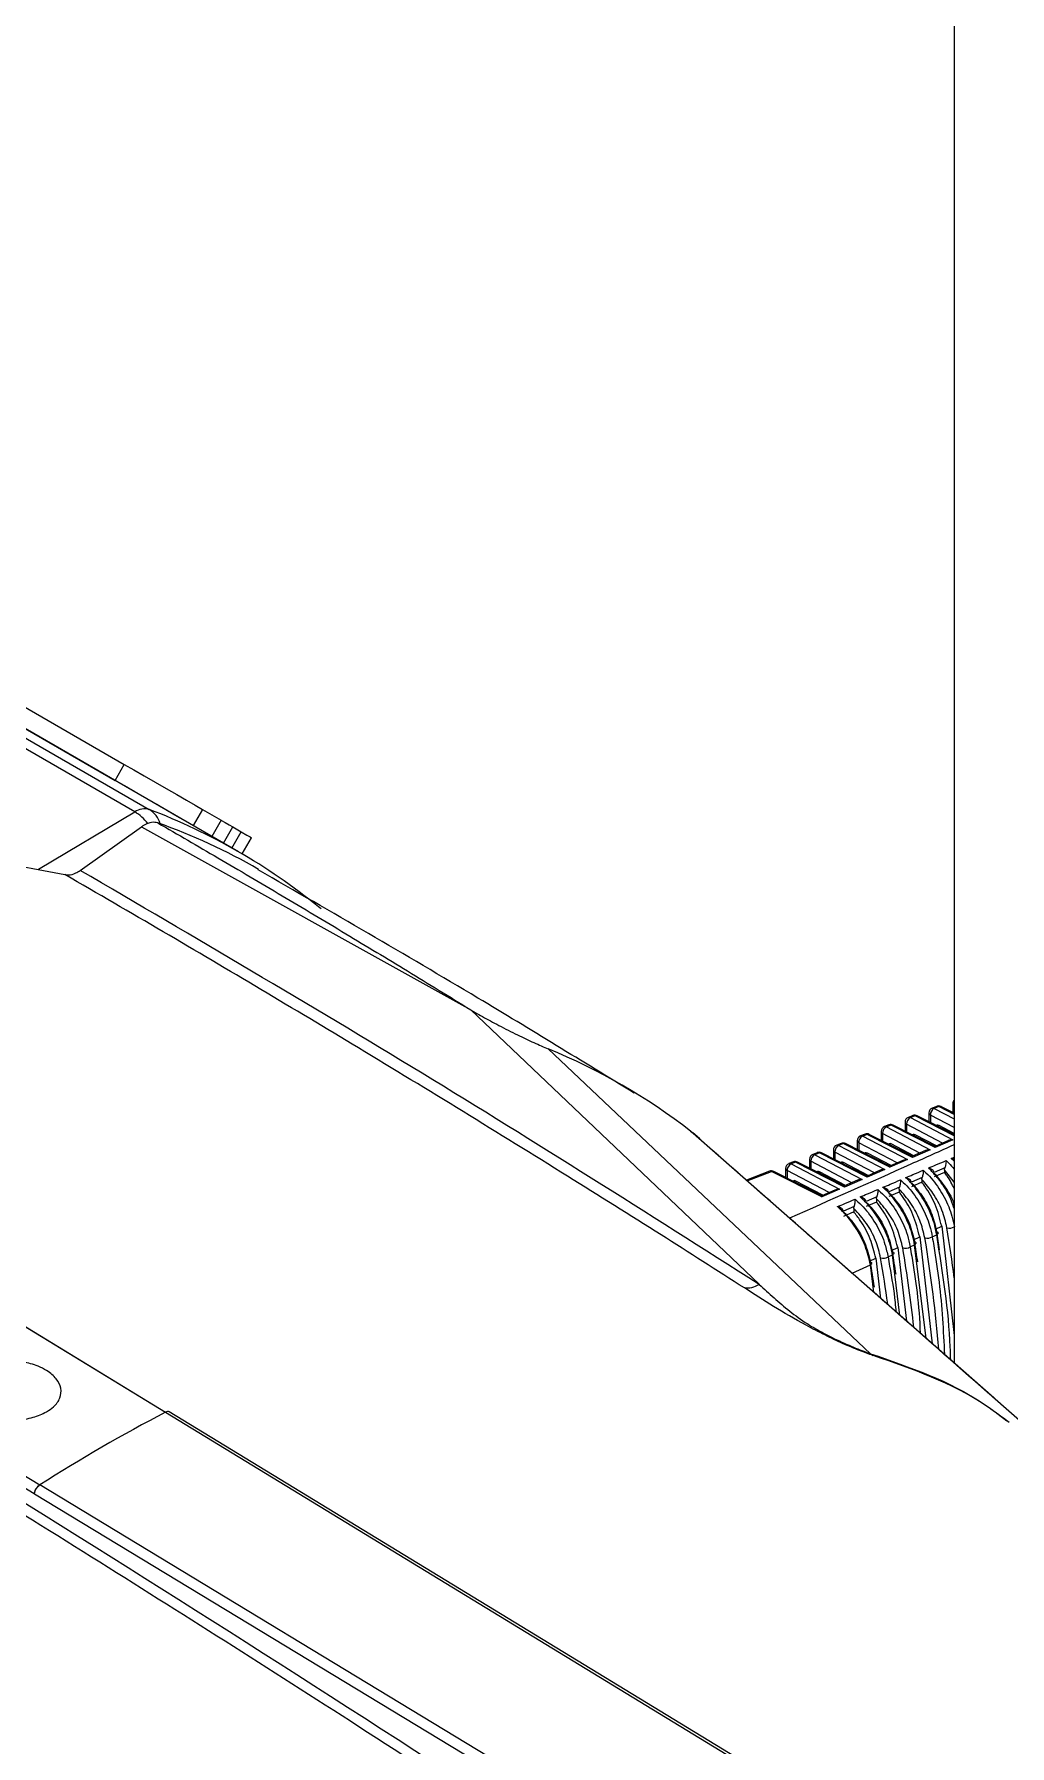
# Model space of a CAD drawing. Extents: x 16.7 to 113.1, y 4.5 to 84.5.
# Drawn here: x 82.658 to 84.543, y 12.36 to 15.666 of the extents above; entities that cross this region are included whole.
import ezdxf

# ---------------------------------------------------------------- set-up
doc = ezdxf.new("R2010")
doc.units = 0
doc.header["$MEASUREMENT"] = 0
doc.layers.add('OBJECT', color=7, linetype='CONTINUOUS')

msp = doc.modelspace()

# ---------------------------------------------------------------- linework, layer by layer
at = {"layer": 'OBJECT'}
for p, q in [((84.4353, 18.9356), (84.4353, 13.0988)), ((82.8525, 14.1637), (82.3336, 14.4633)), ((82.3615, 14.4678), (82.8805, 14.1682)), ((83.0528, 14.0866), (82.3789, 14.4756)), ((82.4963, 14.4494), (82.8322, 14.2555)), ((82.4783, 14.4182), (82.8142, 14.2243)), ((82.8142, 14.2243), (82.8322, 14.2555)), ((82.6667, 14.0531), (82.8525, 14.1637)), ((82.9831, 14.1684), (82.9651, 14.1372)), ((82.9831, 14.1684), (83.0194, 14.1475)), ((82.7469, 14.0507), (82.8655, 14.1348)), ((82.8655, 14.1348), (83.5015, 13.7814)), ((83.0194, 14.1475), (83.0014, 14.1163)), ((83.0239, 14.1033), (83.0419, 14.1345)), ((83.0401, 14.0939), (83.0581, 14.1251)), ((83.0419, 14.1345), (83.0581, 14.1251)), ((83.06, 14.0824), (83.078, 14.1136)), ((83.2124, 13.9766), (83.207, 13.9803)), ((83.5015, 13.7814), (84.0587, 13.2511)), ((84.2739, 13.117), (83.651, 13.7059)), ((81.9296, 13.6035), (82.912, 13.0041)), ((84.4017, 13.5949), (84.3928, 13.5915)), ((84.4058, 13.5944), (84.3969, 13.591)), ((84.3969, 13.591), (84.4353, 13.5708)), ((84.4353, 13.5794), (84.4058, 13.5944)), ((84.4353, 13.5816), (84.4098, 13.5945)), ((84.4325, 13.6001), (84.4325, 13.583)), ((84.3093, 13.5591), (84.3005, 13.5557)), ((84.3134, 13.5586), (84.3046, 13.5552)), ((84.3046, 13.5552), (84.3889, 13.511)), ((84.3987, 13.5153), (84.3134, 13.5586)), ((84.3986, 13.5175), (84.3175, 13.5587)), ((84.3403, 13.5643), (84.3403, 13.5471)), ((84.4127, 13.5237), (84.3431, 13.5602)), ((84.3431, 13.5602), (84.3431, 13.5457)), ((84.3555, 13.577), (84.3467, 13.5736)), ((84.3596, 13.5765), (84.3508, 13.5731)), ((84.3508, 13.5731), (84.4327, 13.5301)), ((84.4353, 13.5381), (84.3596, 13.5765)), ((84.4353, 13.5402), (84.3637, 13.5766)), ((84.3864, 13.5822), (84.3864, 13.5651)), ((84.4353, 13.554), (84.3893, 13.5781)), ((84.3893, 13.5781), (84.3893, 13.5636)), ((84.402, 13.5585), (84.4005, 13.5579)), ((84.4061, 13.558), (84.4029, 13.5567)), ((84.4353, 13.5426), (84.4061, 13.558)), ((83.926, 13.5471), (83.934, 13.5402)), ((84.5116, 13.0317), (83.926, 13.5471)), ((84.217, 13.5233), (84.2083, 13.5199)), ((84.2211, 13.5228), (84.2124, 13.5194)), ((84.311, 13.4771), (84.2211, 13.5228)), ((84.3109, 13.4793), (84.2251, 13.5229)), ((84.248, 13.5285), (84.248, 13.5113)), ((84.3251, 13.4855), (84.2509, 13.5245)), ((84.2509, 13.5245), (84.2509, 13.5098)), ((84.2632, 13.5412), (84.2544, 13.5378)), ((84.2673, 13.5407), (84.2585, 13.5373)), ((84.2585, 13.5373), (84.345, 13.4919)), ((84.3549, 13.4962), (84.2673, 13.5407)), ((84.3547, 13.4984), (84.2713, 13.5408)), ((84.2941, 13.5464), (84.2941, 13.5292)), ((84.3689, 13.5046), (84.297, 13.5423)), ((84.297, 13.5423), (84.297, 13.5278)), ((84.3097, 13.5227), (84.3081, 13.5221)), ((84.3138, 13.5222), (84.3105, 13.5209)), ((84.3571, 13.4995), (84.3138, 13.5222)), ((84.3559, 13.5406), (84.3543, 13.54)), ((84.36, 13.5401), (84.3567, 13.5388)), ((84.4009, 13.5186), (84.36, 13.5401)), ((84.424, 13.5286), (84.3986, 13.5175)), ((84.4327, 13.5301), (84.3987, 13.5153)), ((84.1557, 13.4927), (84.1557, 13.4754)), ((84.1708, 13.5054), (84.1621, 13.502)), ((84.1749, 13.5049), (84.1662, 13.5015)), ((84.1662, 13.5015), (84.2573, 13.4537)), ((84.2672, 13.458), (84.1749, 13.5049)), ((84.267, 13.4602), (84.1789, 13.505)), ((84.2019, 13.5106), (84.2019, 13.4934)), ((84.2812, 13.4664), (84.2047, 13.5066)), ((84.2047, 13.5066), (84.2047, 13.4919)), ((84.2124, 13.5194), (84.3012, 13.4728)), ((84.2636, 13.5048), (84.262, 13.5042)), ((84.2677, 13.5043), (84.2643, 13.503)), ((84.3133, 13.4804), (84.2677, 13.5043)), ((84.3363, 13.4904), (84.3109, 13.4793)), ((84.345, 13.4919), (84.311, 13.4771)), ((84.3801, 13.5095), (84.3547, 13.4984)), ((84.3889, 13.511), (84.3549, 13.4962)), ((84.4294, 13.4943), (84.4353, 13.4967)), ((84.4344, 13.4894), (84.4294, 13.4943)), ((81.6827, 13.461), (82.6687, 12.8636)), ((84.0785, 13.4696), (84.034, 13.4524)), ((84.0356, 13.4509), (84.0826, 13.4691)), ((84.1795, 13.4198), (84.0826, 13.4691)), ((84.1794, 13.4221), (84.0866, 13.4692)), ((84.1096, 13.4748), (84.1096, 13.4575)), ((84.1935, 13.4282), (84.1125, 13.4708)), ((84.1125, 13.4708), (84.1125, 13.456)), ((84.1246, 13.4875), (84.116, 13.4842)), ((84.1287, 13.487), (84.1201, 13.4836)), ((84.1201, 13.4836), (84.2135, 13.4346)), ((84.2234, 13.4389), (84.1287, 13.487)), ((84.2232, 13.4412), (84.1328, 13.4871)), ((84.2374, 13.4473), (84.1586, 13.4887)), ((84.1586, 13.4887), (84.1586, 13.474)), ((84.1713, 13.469), (84.1696, 13.4684)), ((84.1754, 13.4685), (84.172, 13.4672)), ((84.2256, 13.4422), (84.1754, 13.4685)), ((84.2175, 13.4869), (84.2158, 13.4863)), ((84.2216, 13.4864), (84.2181, 13.4851)), ((84.2694, 13.4613), (84.2216, 13.4864)), ((84.2924, 13.4713), (84.267, 13.4603)), ((84.3012, 13.4728), (84.2672, 13.458)), ((84.3735, 13.4575), (84.3528, 13.4487)), ((84.4174, 13.4762), (84.3966, 13.4674)), ((84.4167, 13.4674), (84.3967, 13.4587)), ((84.4167, 13.472), (84.4167, 13.4674)), ((84.4353, 13.4487), (84.4167, 13.472)), ((82.6582, 12.8461), (81.6657, 13.4474)), ((84.1252, 13.4512), (84.1234, 13.4505)), ((84.1293, 13.4506), (84.1258, 13.4493)), ((84.1817, 13.4231), (84.1293, 13.4506)), ((84.2048, 13.4331), (84.1793, 13.4221)), ((84.2135, 13.4346), (84.1795, 13.4198)), ((84.2486, 13.4522), (84.2232, 13.4412)), ((84.2573, 13.4537), (84.2234, 13.4389)), ((84.3297, 13.4388), (84.309, 13.43)), ((84.329, 13.4292), (84.3091, 13.4205)), ((84.329, 13.4349), (84.329, 13.4292)), ((84.3729, 13.4483), (84.3529, 13.4396)), ((84.3729, 13.4535), (84.3729, 13.4483)), ((84.2419, 13.4012), (84.2213, 13.3924)), ((84.2414, 13.391), (84.2214, 13.3823)), ((84.2414, 13.3977), (84.2414, 13.391)), ((84.2858, 13.42), (84.2652, 13.4112)), ((84.2852, 13.4101), (84.2652, 13.4014)), ((84.2852, 13.4163), (84.2852, 13.4101)), ((84.3992, 13.3578), (84.4111, 13.3636)), ((84.4111, 13.3636), (84.4353, 13.1525)), ((84.3502, 13.3234), (84.3588, 13.3273)), ((84.3567, 13.3372), (84.3686, 13.3429)), ((84.381, 13.1467), (84.3588, 13.3273)), ((84.3686, 13.3429), (84.3928, 13.1362)), ((84.3929, 13.3429), (84.4015, 13.3468)), ((84.2717, 13.2961), (84.2837, 13.3018)), ((84.2837, 13.3018), (84.2931, 13.224)), ((84.3075, 13.304), (84.3161, 13.3079)), ((84.3142, 13.3166), (84.3261, 13.3224)), ((84.3306, 13.191), (84.3161, 13.3079)), ((84.3261, 13.3224), (84.3431, 13.18)), ((84.2381, 13.2725), (84.2734, 13.2885)), ((84.28, 13.2356), (84.2734, 13.2885)), ((84.0587, 13.2511), (84.0588, 13.251)), ((82.6108, 13.1879), (82.912, 13.0041)), ((84.2739, 13.117), (84.2786, 13.1135)), ((84.6176, 12.9385), (84.5096, 13.0335)), ((82.912, 13.0041), (85.9065, 11.1785)), ((85.6743, 11.0444), (82.6687, 12.8636)), ((82.6584, 12.846), (82.6582, 12.8461)), ((85.6639, 11.0268), (82.6584, 12.846))]:
    msp.add_line(p, q, dxfattribs=at)
at = {"layer": 'OBJECT', "flags": 128}
for points in [[(82.8322, 14.2555), (82.8507, 14.2449), (82.8708, 14.2333), (82.8919, 14.2211), (82.913, 14.2089), (82.9335, 14.1971), (82.9525, 14.1861), (82.9692, 14.1764), (82.9831, 14.1684)], [(82.9506, 14.1456), (82.9345, 14.1549), (82.9155, 14.1659), (82.895, 14.1777), (82.8739, 14.1899), (82.8528, 14.2021), (82.8327, 14.2137), (82.8142, 14.2243)], [(83.0194, 14.1475), (83.0202, 14.147), (83.0273, 14.1429), (83.0349, 14.1385), (83.0419, 14.1345)], [(83.0581, 14.1251), (83.0686, 14.119), (83.0753, 14.1152), (83.0779, 14.1136), (83.078, 14.1136)], [(81.5355, 13.8596), (81.6515, 13.9122), (81.8145, 13.9748), (81.9752, 14.023), (82.1328, 14.0566), (82.2866, 14.0753), (82.4358, 14.0793), (82.5796, 14.0683), (82.7174, 14.0425)], [(83.0589, 14.0831), (83.0599, 14.0825), (83.0585, 14.0833)], [(84.3587, 13.3335), (84.3598, 13.333), (84.3607, 13.3323), (84.3613, 13.3316), (84.3614, 13.3308), (84.3613, 13.3299), (84.3608, 13.329), (84.36, 13.3282), (84.3588, 13.3273)], [(84.4014, 13.3529), (84.4025, 13.3524), (84.4034, 13.3518), (84.404, 13.351), (84.4041, 13.3502), (84.404, 13.3494), (84.4035, 13.3485), (84.4027, 13.3476), (84.4015, 13.3468)], [(84.2732, 13.2946), (84.2744, 13.2941), (84.2753, 13.2934), (84.2758, 13.2927), (84.276, 13.2919), (84.2758, 13.2911), (84.2753, 13.2902), (84.2745, 13.2893), (84.2734, 13.2885)], [(84.316, 13.314), (84.3171, 13.3135), (84.318, 13.3129), (84.3185, 13.3121), (84.3187, 13.3113), (84.3186, 13.3105), (84.3181, 13.3096), (84.3172, 13.3087), (84.3161, 13.3079)], [(85.9135, 11.1789), (84.4279, 12.0846), (82.919, 13.0045)]]:
    msp.add_lwpolyline(points, dxfattribs=at)
at = {"layer": 'OBJECT'}
for centre, radius, start, end in [((82.8713, 14.1362), 0.0333, 74.0154, 124.2943), ((82.8089, 14.0906), 0.0851, 36.3311, 59.2213), ((82.4648, 13.0681), 1.176, 50.8648, 69.3012), ((82.8553, 14.127), 0.0483, 16.5209, 58.604), ((82.5028, 13.0318), 1.1785, 60.0257, 70.4603), ((83.21, 12.6246), 1.1677, 52.1797, 67.8095), ((84.3964, 13.5822), 0.01, 111.1945, 180), ((84.4035, 13.5784), 0.0143, 117.721, 180.924), ((84.3943, 13.587), 0.00472, 56.7708, 108.8007), ((84.4053, 13.5856), 0.01, 63.0658, 111.1945), ((84.4032, 13.5905), 0.00472, 56.7752, 108.8003), ((84.4079, 13.5903), 0.00462, 65.655, 117.5071), ((84.4425, 13.6001), 0.01, 136.2864, 180), ((84.4375, 13.6005), 0.00496, 185.3463, 245.3065), ((84.3041, 13.5464), 0.01, 111.1945, 180), ((84.3113, 13.5426), 0.0143, 117.7227, 180.9223), ((84.302, 13.5512), 0.00472, 56.7708, 108.8007), ((84.313, 13.5498), 0.01, 63.0658, 111.1945), ((84.3109, 13.5547), 0.00472, 56.7752, 108.8003), ((84.3156, 13.5545), 0.00462, 65.6531, 117.5089), ((84.3503, 13.5643), 0.01, 111.1945, 180), ((84.3452, 13.5647), 0.00496, 185.3412, 245.306), ((84.3574, 13.5605), 0.0143, 117.7221, 180.9229), ((84.3482, 13.5691), 0.00472, 56.7708, 108.8007), ((84.3591, 13.5677), 0.01, 63.0658, 111.1945), ((84.357, 13.5726), 0.00472, 56.7708, 108.8007), ((84.3618, 13.5724), 0.00462, 65.6491, 117.5148), ((84.3914, 13.5826), 0.00496, 185.3412, 245.306), ((84.2206, 13.514), 0.01, 63.0658, 111.1945), ((84.2185, 13.5188), 0.00472, 56.7752, 108.8003), ((84.2232, 13.5187), 0.00462, 65.6365, 117.5188), ((84.258, 13.5285), 0.01, 111.1945, 180), ((84.2529, 13.529), 0.00496, 185.3364, 245.3108), ((84.2651, 13.5247), 0.0143, 117.7207, 180.9243), ((84.2559, 13.5334), 0.00472, 56.7752, 108.8003), ((84.2668, 13.5319), 0.01, 63.0658, 111.1945), ((84.2647, 13.5368), 0.00472, 56.7674, 108.8054), ((84.2694, 13.5366), 0.00462, 65.6357, 117.5196), ((84.2991, 13.5469), 0.00496, 185.3491, 245.2981), ((84.1657, 13.4927), 0.01, 111.1945, 180), ((84.1607, 13.4932), 0.00496, 185.3446, 245.3026), ((84.1729, 13.4889), 0.0143, 117.7221, 180.9229), ((84.1636, 13.4976), 0.00472, 56.7708, 108.8007), ((84.1744, 13.4961), 0.01, 63.0658, 111.1945), ((84.1723, 13.5009), 0.00472, 56.7708, 108.8007), ((84.177, 13.5008), 0.00462, 65.6357, 117.5196), ((84.2119, 13.5106), 0.01, 111.1945, 180), ((84.2068, 13.5111), 0.00496, 185.3412, 245.306), ((84.219, 13.5068), 0.0143, 117.721, 180.924), ((84.2098, 13.5155), 0.00472, 56.7708, 108.8007), ((84.4375, 13.4943), 0.00496, 185.3463, 245.3065), ((84.0821, 13.4603), 0.01, 63.0658, 111.1945), ((84.08, 13.4651), 0.00472, 56.7765, 108.7884), ((84.0847, 13.465), 0.00462, 65.6425, 117.5195), ((84.1196, 13.4748), 0.01, 111.1945, 180), ((84.1145, 13.4753), 0.00496, 185.3463, 245.3065), ((84.1267, 13.471), 0.0143, 117.7207, 180.9243), ((84.1175, 13.4797), 0.00472, 56.7778, 108.7977), ((84.1282, 13.4782), 0.01, 63.0658, 111.1945), ((84.1261, 13.483), 0.00472, 56.785, 108.7905), ((84.1309, 13.4829), 0.00462, 65.6487, 117.5084), ((84.426, 13.3788), 0.0191, 255.7099, 299.2347), ((84.3405, 13.34), 0.0192, 256.102, 300.274), ((84.3833, 13.3594), 0.0191, 255.8724, 300.2629), ((84.2978, 13.3207), 0.0193, 256.3291, 300.2841), ((84.3768, 10.1857), 3.1763, 117.4627, 122.5319), ((82.9159, 12.9984), 0.00689, 61.8768, 123.9444), ((82.6823, 12.8436), 0.0242, 124.2144, 173.9673)]:
    msp.add_arc(centre, radius, start, end, dxfattribs=at)
for centre, major_axis, ratio, start_param, end_param in [((84.4065, 13.5495), (-0.00492, 0.00878), 0.569277, 5.564272, 6.202582), ((84.3142, 13.5137), (-0.00492, 0.00878), 0.569277, 5.564272, 6.202582), ((84.3604, 13.5316), (-0.00492, 0.00878), 0.569277, 5.564272, 6.202582), ((84.4322, 13.5213), (0.014, -0.0005), 0.628267, 1.558596, 2.22252), ((84.2681, 13.4958), (-0.00492, 0.00878), 0.569277, 5.564272, 6.202582), ((84.3445, 13.4831), (0.014, -0.0005), 0.628267, 1.558596, 2.22252), ((84.3544, 13.4874), (0.0003, 0.011), 0.034338, 5.635442, 6.267004), ((84.3884, 13.5022), (0.014, -0.0005), 0.628267, 1.558596, 2.22252), ((84.3982, 13.5065), (0.0003, 0.011), 0.034338, 5.635442, 6.267004), ((84.1758, 13.4601), (-0.00492, 0.00878), 0.569277, 5.564272, 6.202582), ((84.222, 13.478), (-0.00492, 0.00878), 0.569277, 5.564272, 6.202582), ((84.2667, 13.4492), (0.0003, 0.011), 0.034338, 5.635442, 6.267004), ((84.3007, 13.464), (0.014, -0.0005), 0.628267, 1.558596, 2.22252), ((84.3105, 13.4683), (0.0003, 0.011), 0.034338, 5.635442, 6.267004), ((84.1297, 13.4422), (-0.00492, 0.00878), 0.569277, 5.564272, 6.202582), ((84.213, 13.4258), (0.014, -0.0005), 0.628267, 1.558596, 2.22252), ((84.2229, 13.4301), (0.0003, 0.011), 0.034338, 5.635442, 6.267004), ((84.2569, 13.4449), (0.014, -0.0005), 0.628267, 1.558596, 2.22252), ((84.179, 13.411), (0.0003, 0.011), 0.034338, 5.635442, 6.267004), ((82.8797, 13.869), (-1.1181, 1.9031), 0.582398, 4.07704, 4.127029), ((82.8431, 13.8463), (-1.0911, 1.9232), 0.572321, 4.122025, 4.142021), ((82.8359, 13.8437), (-1.1197, 1.9059), 0.582398, 4.018311, 4.13041), ((82.887, 13.8716), (-1.0895, 1.9203), 0.572321, 4.120512, 4.138642), ((82.7554, 13.7956), (-1.0943, 1.9288), 0.572321, 4.123853, 4.148755), ((82.7482, 13.7931), (-1.123, 1.9115), 0.582398, 4.091495, 4.137147), ((82.7993, 13.8209), (-1.0927, 1.926), 0.572321, 4.123176, 4.145392), ((82.792, 13.8184), (-1.1214, 1.9087), 0.582398, 4.054647, 4.133782)]:
    msp.add_ellipse(centre, major_axis=major_axis, ratio=ratio, start_param=start_param, end_param=end_param, dxfattribs=at)
for points, knots in [([(82.897, 14.1424), (82.893, 14.1431), (82.885, 14.1446), (82.8736, 14.1402), (82.8671, 14.1359), (82.8655, 14.1348)], [0, 0, 0, 0, 0.425023, 0.850044, 1, 1, 1, 1]), ([(82.897, 14.1424), (82.9356, 14.12), (83.0165, 14.0731), (83.1374, 14.0018), (83.2594, 13.9289), (83.3807, 13.8556), (83.4607, 13.8064), (83.5015, 13.7814)], [0, 0, 0, 0, 0.187145, 0.391348, 0.595125, 0.793954, 1, 1, 1, 1]), ([(82.7174, 14.0425), (82.7198, 14.0422), (82.7261, 14.0412), (82.7364, 14.044), (82.744, 14.0489), (82.7469, 14.0507)], [0, 0, 0, 0, 0.263884, 0.723096, 1, 1, 1, 1]), ([(84.0588, 13.251), (83.8425, 13.3882), (83.4099, 13.6626), (82.9679, 13.9214), (82.7469, 14.0507)], [0, 0, 0, 0, 0.500002, 1, 1, 1, 1]), ([(83.8172, 13.6203), (83.7168, 13.6819), (83.4769, 13.8293), (83.2329, 13.9699), (83.091, 14.0516)], [0, 0, 0, 0, 0.418467, 1, 1, 1, 1]), ([(84.0302, 13.244), (83.9766, 13.2782), (83.8629, 13.3507), (83.6817, 13.4644), (83.4868, 13.5849), (83.2894, 13.705), (83.0962, 13.8208), (82.9073, 13.9325), (82.7807, 14.0058), (82.7174, 14.0425)], [0, 0, 0, 0, 0.1241053, 0.2632119, 0.41732, 0.5714285, 0.7142858, 0.857143, 1, 1, 1, 1]), ([(83.5015, 13.7814), (83.5042, 13.7798), (83.5113, 13.7755), (83.5288, 13.7655), (83.5565, 13.7505), (83.5914, 13.7329), (83.6255, 13.7168), (83.6423, 13.7096), (83.651, 13.7059)], [0, 0, 0, 0, 0.061294, 0.157978, 0.353025, 0.568965, 0.775601, 1, 1, 1, 1]), ([(85.3634, 10.9868), (85.1991, 11.1032), (84.8648, 11.3401), (84.3539, 11.6911), (83.8255, 12.0456), (83.2952, 12.3916), (82.7676, 12.7265), (82.2473, 13.0477), (81.7232, 13.3629), (81.3725, 13.566), (81.1965, 13.6679)], [0, 0, 0, 0, 0.118989, 0.241992, 0.369009, 0.500039, 0.623805, 0.748387, 0.873785, 1, 1, 1, 1]), ([(81.2065, 13.6856), (81.5551, 13.482), (82.2524, 13.0747), (83.2962, 12.4186), (84.3378, 11.7329), (85.029, 11.2467), (85.3746, 11.0036)], [0, 0, 0, 0, 0.25003, 0.500058, 0.750055, 1, 1, 1, 1]), ([(84.5116, 13.0317), (84.4479, 13.0878), (84.3202, 13.2002), (84.1303, 13.3673), (83.9971, 13.4848), (83.9307, 13.5435)], [0, 0, 0, 0, 0.332263, 0.666681, 1, 1, 1, 1]), ([(84.4353, 13.5208), (84.4075, 13.5082), (84.3021, 13.4606), (84.1956, 13.4136), (84.1172, 13.3789)], [0, 0, 0, 0, 0.264048, 1, 1, 1, 1]), ([(84.3855, 13.4757), (84.3902, 13.4777), (84.4015, 13.4825), (84.4129, 13.4873), (84.4196, 13.4901)], [0, 0, 0, 0, 0.41243, 1, 1, 1, 1]), ([(84.4196, 13.4901), (84.4196, 13.4901), (84.4196, 13.4895), (84.4195, 13.4875), (84.4192, 13.484), (84.4184, 13.4798), (84.4177, 13.4773), (84.4174, 13.4762)], [0, 0, 0, 0, 0.0083397, 0.1664076, 0.5129726, 0.7808605, 1, 1, 1, 1]), ([(84.4196, 13.4901), (84.4213, 13.4885), (84.4267, 13.4834), (84.4318, 13.4775), (84.4353, 13.4734)], [0, 0, 0, 0, 0.312842, 1, 1, 1, 1]), ([(84.4353, 13.4917), (84.4341, 13.4924), (84.4323, 13.4934), (84.4302, 13.4941), (84.4295, 13.4943), (84.4294, 13.4943)], [0, 0, 0, 0, 0.655708, 0.980605, 1, 1, 1, 1]), ([(84.3415, 13.4571), (84.3462, 13.4591), (84.3576, 13.4639), (84.3689, 13.4687), (84.3756, 13.4715)], [0, 0, 0, 0, 0.4124608, 1, 1, 1, 1]), ([(84.4015, 13.3468), (84.4004, 13.3528), (84.3969, 13.371), (84.3844, 13.4025), (84.3654, 13.432), (84.3502, 13.4491), (84.3433, 13.4555), (84.3415, 13.4571)], [0, 0, 0, 0, 0.1523344, 0.4594619, 0.7661097, 0.9410542, 1, 1, 1, 1]), ([(84.3528, 13.4487), (84.3525, 13.4495), (84.3519, 13.4514), (84.349, 13.4541), (84.3453, 13.456), (84.3426, 13.4568), (84.3416, 13.4571), (84.3415, 13.4571)], [0, 0, 0, 0, 0.2067549, 0.4649306, 0.8107333, 0.9920503, 1, 1, 1, 1]), ([(84.3729, 13.4535), (84.373, 13.4546), (84.3731, 13.4559), (84.3735, 13.4573), (84.3735, 13.4575)], [0, 0, 0, 0, 0.819079, 1, 1, 1, 1]), ([(84.3756, 13.4715), (84.3756, 13.4715), (84.3756, 13.4708), (84.3756, 13.4688), (84.3752, 13.4652), (84.3745, 13.461), (84.3738, 13.4586), (84.3735, 13.4575)], [0, 0, 0, 0, 0.0082328, 0.187014, 0.5256428, 0.7861956, 1, 1, 1, 1]), ([(84.3756, 13.4715), (84.3773, 13.4699), (84.3837, 13.4641), (84.3984, 13.448), (84.4172, 13.4198), (84.4305, 13.3878), (84.4342, 13.369), (84.4356, 13.3623)], [0, 0, 0, 0, 0.058731, 0.212374, 0.519887, 0.827778, 1, 1, 1, 1]), ([(84.4353, 13.3973), (84.4325, 13.4054), (84.4254, 13.426), (84.4084, 13.4511), (84.3937, 13.4679), (84.3872, 13.4741), (84.3855, 13.4757)], [0, 0, 0, 0, 0.273826, 0.694944, 0.920371, 1, 1, 1, 1]), ([(84.3966, 13.4674), (84.3963, 13.4682), (84.3957, 13.4701), (84.3927, 13.4728), (84.3891, 13.4746), (84.3864, 13.4755), (84.3855, 13.4757), (84.3855, 13.4757)], [0, 0, 0, 0, 0.211945, 0.477994, 0.832959, 0.991973, 1, 1, 1, 1]), ([(84.3967, 13.4657), (84.4043, 13.4566), (84.4194, 13.4384), (84.4322, 13.4156), (84.4353, 13.4044), (84.4353, 13.4043)], [0, 0, 0, 0, 0.498208, 0.996336, 1, 1, 1, 1]), ([(84.4167, 13.472), (84.4168, 13.4731), (84.4169, 13.4745), (84.4173, 13.4759), (84.4174, 13.4762)], [0, 0, 0, 0, 0.794527, 1, 1, 1, 1]), ([(84.4353, 13.436), (84.4311, 13.4444), (84.4257, 13.4554), (84.4184, 13.4651), (84.4167, 13.4674)], [0, 0, 0, 0, 0.763573, 1, 1, 1, 1]), ([(84.2536, 13.4198), (84.2583, 13.4218), (84.2697, 13.4266), (84.281, 13.4314), (84.2877, 13.4343)], [0, 0, 0, 0, 0.412524, 1, 1, 1, 1]), ([(84.2877, 13.4343), (84.2877, 13.4342), (84.2877, 13.4332), (84.2877, 13.4309), (84.2873, 13.427), (84.2866, 13.4232), (84.286, 13.4211), (84.2858, 13.42)], [0, 0, 0, 0, 0.008059, 0.282723, 0.5938, 0.796114, 1, 1, 1, 1]), ([(84.2877, 13.4343), (84.2895, 13.4327), (84.2959, 13.427), (84.3109, 13.4113), (84.3302, 13.3835), (84.3446, 13.3507), (84.3486, 13.331), (84.3502, 13.3234)], [0, 0, 0, 0, 0.059276, 0.209421, 0.509831, 0.810599, 1, 1, 1, 1]), ([(84.2976, 13.4385), (84.3023, 13.4404), (84.3136, 13.4453), (84.325, 13.4501), (84.3317, 13.4529)], [0, 0, 0, 0, 0.412499, 1, 1, 1, 1]), ([(84.3588, 13.3273), (84.3577, 13.3334), (84.3541, 13.3515), (84.3415, 13.3831), (84.3223, 13.413), (84.3066, 13.4303), (84.2994, 13.4369), (84.2976, 13.4385)], [0, 0, 0, 0, 0.150604, 0.454245, 0.75741, 0.940779, 1, 1, 1, 1]), ([(84.309, 13.43), (84.3087, 13.4308), (84.3081, 13.4326), (84.3053, 13.4353), (84.3016, 13.4373), (84.2987, 13.4382), (84.2976, 13.4384), (84.2976, 13.4385)], [0, 0, 0, 0, 0.201833, 0.452548, 0.789383, 0.992118, 1, 1, 1, 1]), ([(84.3091, 13.4286), (84.3169, 13.4197), (84.3325, 13.402), (84.3505, 13.3678), (84.3559, 13.3451), (84.3587, 13.3335)], [0, 0, 0, 0, 0.328834, 0.657618, 1, 1, 1, 1]), ([(84.329, 13.4349), (84.3291, 13.436), (84.3292, 13.4372), (84.3296, 13.4386), (84.3297, 13.4388)], [0, 0, 0, 0, 0.845417, 1, 1, 1, 1]), ([(84.3786, 13.3408), (84.3759, 13.3521), (84.3705, 13.3746), (84.3526, 13.4083), (84.3368, 13.4261), (84.329, 13.4349)], [0, 0, 0, 0, 0.336122, 0.672317, 1, 1, 1, 1]), ([(84.3686, 13.3429), (84.365, 13.3572), (84.3584, 13.3838), (84.3414, 13.4131), (84.3312, 13.4264), (84.329, 13.4292)], [0, 0, 0, 0, 0.477917, 0.890822, 1, 1, 1, 1]), ([(84.3317, 13.4529), (84.3317, 13.4529), (84.3317, 13.4522), (84.3316, 13.4501), (84.3313, 13.4464), (84.3306, 13.4422), (84.3299, 13.4399), (84.3297, 13.4388)], [0, 0, 0, 0, 0.008151, 0.206913, 0.537757, 0.791264, 1, 1, 1, 1]), ([(84.3317, 13.4529), (84.3334, 13.4513), (84.3398, 13.4456), (84.3547, 13.4297), (84.3737, 13.4016), (84.3875, 13.3693), (84.3914, 13.35), (84.3929, 13.3429)], [0, 0, 0, 0, 0.059002, 0.210856, 0.514734, 0.818981, 1, 1, 1, 1]), ([(84.3529, 13.4472), (84.3607, 13.4382), (84.3762, 13.4202), (84.3936, 13.3863), (84.3988, 13.3641), (84.4014, 13.3529)], [0, 0, 0, 0, 0.333137, 0.666223, 1, 1, 1, 1]), ([(84.4213, 13.3603), (84.4186, 13.3715), (84.4133, 13.394), (84.3957, 13.4274), (84.3803, 13.445), (84.3729, 13.4535)], [0, 0, 0, 0, 0.340602, 0.681277, 1, 1, 1, 1]), ([(84.4111, 13.3636), (84.4076, 13.3775), (84.4012, 13.4038), (84.3847, 13.4326), (84.3748, 13.4458), (84.3729, 13.4483)], [0, 0, 0, 0, 0.47755, 0.899062, 1, 1, 1, 1]), ([(84.2097, 13.4011), (84.2144, 13.4031), (84.2257, 13.4079), (84.2371, 13.4128), (84.2438, 13.4156)], [0, 0, 0, 0, 0.412558, 1, 1, 1, 1]), ([(84.2734, 13.2885), (84.2722, 13.2945), (84.2686, 13.3127), (84.2558, 13.3442), (84.236, 13.3748), (84.2195, 13.3926), (84.2115, 13.3995), (84.2097, 13.4011)], [0, 0, 0, 0, 0.1473771, 0.4444966, 0.7411547, 0.9402224, 1, 1, 1, 1]), ([(84.2213, 13.3924), (84.2211, 13.3932), (84.2206, 13.3951), (84.2179, 13.3978), (84.2141, 13.3999), (84.2111, 13.4008), (84.2097, 13.4011), (84.2097, 13.4011)], [0, 0, 0, 0, 0.192784, 0.429644, 0.749307, 0.992251, 1, 1, 1, 1]), ([(84.2214, 13.3913), (84.2293, 13.3827), (84.2452, 13.3654), (84.2643, 13.3307), (84.2701, 13.307), (84.2732, 13.2946)], [0, 0, 0, 0, 0.3208634, 0.6416822, 1, 1, 1, 1]), ([(84.2414, 13.3977), (84.2414, 13.3987), (84.2415, 13.3999), (84.2419, 13.4011), (84.2419, 13.4012)], [0, 0, 0, 0, 0.904066, 1, 1, 1, 1]), ([(84.2932, 13.3019), (84.2905, 13.3132), (84.285, 13.3357), (84.2665, 13.3703), (84.2499, 13.3884), (84.2414, 13.3977)], [0, 0, 0, 0, 0.327832, 0.655734, 1, 1, 1, 1]), ([(84.2837, 13.3018), (84.2807, 13.3141), (84.2747, 13.3386), (84.258, 13.3696), (84.2456, 13.3856), (84.2414, 13.391)], [0, 0, 0, 0, 0.396562, 0.793191, 1, 1, 1, 1]), ([(84.2438, 13.4156), (84.2438, 13.4156), (84.2438, 13.4145), (84.2437, 13.4121), (84.2433, 13.4082), (84.2427, 13.4044), (84.2422, 13.4023), (84.2419, 13.4012)], [0, 0, 0, 0, 0.007981, 0.2991024, 0.6029171, 0.8007069, 1, 1, 1, 1]), ([(84.2438, 13.4156), (84.2456, 13.414), (84.2521, 13.4084), (84.2672, 13.3928), (84.2867, 13.3652), (84.3015, 13.3322), (84.3058, 13.312), (84.3075, 13.304)], [0, 0, 0, 0, 0.059552, 0.208065, 0.505163, 0.802607, 1, 1, 1, 1]), ([(84.3161, 13.3079), (84.3149, 13.3139), (84.3113, 13.3321), (84.2987, 13.3636), (84.2791, 13.3939), (84.2631, 13.4114), (84.2554, 13.4182), (84.2536, 13.4198)], [0, 0, 0, 0, 0.148954, 0.44926, 0.7491, 0.940502, 1, 1, 1, 1]), ([(84.2652, 13.4112), (84.2649, 13.412), (84.2644, 13.4139), (84.2616, 13.4166), (84.2579, 13.4186), (84.2549, 13.4195), (84.2537, 13.4198), (84.2536, 13.4198)], [0, 0, 0, 0, 0.197186, 0.440794, 0.768921, 0.992186, 1, 1, 1, 1]), ([(84.2652, 13.41), (84.2731, 13.4012), (84.2888, 13.3837), (84.3074, 13.3493), (84.313, 13.3261), (84.316, 13.314)], [0, 0, 0, 0, 0.324748, 0.649449, 1, 1, 1, 1]), ([(84.2852, 13.4163), (84.2853, 13.4174), (84.2854, 13.4186), (84.2857, 13.4199), (84.2858, 13.42)], [0, 0, 0, 0, 0.873723, 1, 1, 1, 1]), ([(84.3359, 13.3214), (84.3332, 13.3326), (84.3278, 13.3551), (84.3096, 13.3893), (84.2934, 13.4073), (84.2852, 13.4163)], [0, 0, 0, 0, 0.331872, 0.663816, 1, 1, 1, 1]), ([(84.3261, 13.3224), (84.3224, 13.3369), (84.3156, 13.3639), (84.2981, 13.3937), (84.2876, 13.4071), (84.2852, 13.4101)], [0, 0, 0, 0, 0.478248, 0.883044, 1, 1, 1, 1]), ([(84.3502, 13.3234), (84.3512, 13.3175), (84.3561, 13.2881), (84.3654, 13.2313), (84.3683, 13.1826), (84.3698, 13.1565)], [0, 0, 0, 0, 0.103622, 0.518168, 1, 1, 1, 1]), ([(84.3929, 13.3429), (84.3939, 13.337), (84.3987, 13.3076), (84.4107, 13.23), (84.4142, 13.1614), (84.4166, 13.1153)], [0, 0, 0, 0, 0.075589, 0.377986, 1, 1, 1, 1]), ([(84.4286, 13.1047), (84.4284, 13.1133), (84.4262, 13.1907), (84.4132, 13.2733), (84.4015, 13.3468)], [0, 0, 0, 0, 0.110031, 1, 1, 1, 1]), ([(84.3075, 13.304), (84.3085, 13.2981), (84.3134, 13.2687), (84.3201, 13.2327), (84.3222, 13.2041), (84.3226, 13.198)], [0, 0, 0, 0, 0.164971, 0.824965, 1, 1, 1, 1]), ([(84.0588, 13.251), (84.0536, 13.2482), (84.0433, 13.2427), (84.0346, 13.2436), (84.0302, 13.244)], [0, 0, 0, 0, 0.499997, 1, 1, 1, 1]), ([(84.2786, 13.1135), (84.2702, 13.1164), (84.2535, 13.1223), (84.2205, 13.1364), (84.1848, 13.1532), (84.1375, 13.1779), (84.0853, 13.2089), (84.0486, 13.2323), (84.0302, 13.244)], [0, 0, 0, 0, 0.125023, 0.25026, 0.372599, 0.500558, 0.750171, 1, 1, 1, 1]), ([(84.0588, 13.251), (84.0682, 13.2424), (84.0872, 13.225), (84.1164, 13.1996), (84.148, 13.1764), (84.1781, 13.1593), (84.2007, 13.1477), (84.2169, 13.14), (84.2335, 13.1326), (84.2492, 13.126), (84.2633, 13.1205), (84.2707, 13.1181), (84.2739, 13.117)], [0, 0, 0, 0, 0.167654, 0.336418, 0.499288, 0.624454, 0.681335, 0.749951, 0.805261, 0.875044, 0.945879, 1, 1, 1, 1]), ([(82.682, 13.0048), (82.6737, 13.0009), (82.657, 12.993), (82.6252, 12.9882), (82.5927, 12.9896), (82.5659, 12.9966), (82.5436, 13.0076), (82.5268, 13.0222), (82.5178, 13.0415), (82.5197, 13.0614), (82.5309, 13.0773), (82.5487, 13.0904), (82.5723, 13.0998), (82.6037, 13.1042), (82.6363, 13.1021), (82.6631, 13.0946), (82.6854, 13.0834), (82.7022, 13.069), (82.7113, 13.0504), (82.7093, 13.0313), (82.6984, 13.0156), (82.6867, 13.0079), (82.682, 13.0048)], [0, 0, 0, 0, 0.053651, 0.107302, 0.16095, 0.214596, 0.24995, 0.303685, 0.357419, 0.411167, 0.464871, 0.499999, 0.553585, 0.60717, 0.66081, 0.714534, 0.75005, 0.803721, 0.857393, 0.911044, 0.96469, 1, 1, 1, 1]), ([(84.2739, 13.117), (84.3498, 13.0909), (84.4438, 13.0586), (84.5221, 12.9989), (84.5371, 12.9874)], [0, 0, 0, 0, 0.807224, 1, 1, 1, 1]), ([(84.5418, 12.9839), (84.5267, 12.9953), (84.4485, 13.055), (84.3545, 13.0873), (84.2786, 13.1135)], [0, 0, 0, 0, 0.192308, 1, 1, 1, 1]), ([(82.919, 13.0045), (82.919, 13.0045), (82.9182, 13.0053), (82.9158, 13.0055), (82.9132, 13.0045), (82.912, 13.0041)], [0, 0, 0, 0, 0.000877, 0.518261, 1, 1, 1, 1]), ([(82.6584, 12.846), (82.6586, 12.8476), (82.659, 12.8508), (82.6614, 12.856), (82.6648, 12.8606), (82.6674, 12.8626), (82.6687, 12.8636)], [0, 0, 0, 0, 0.249999, 0.499999, 0.749999, 1, 1, 1, 1])]:
    msp.add_open_spline(points, degree=3, knots=knots, dxfattribs=at)

doc.saveas('drawing.dxf')
